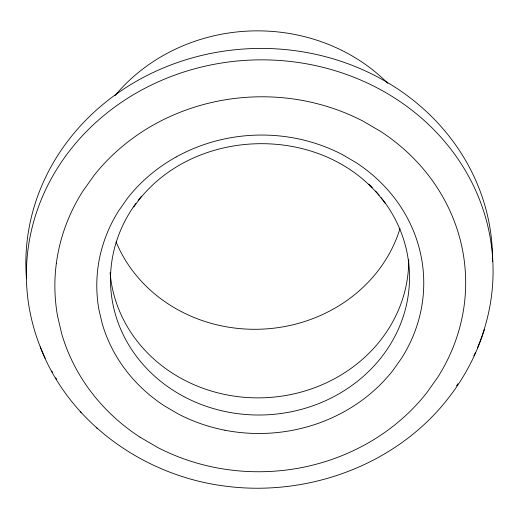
<?xml version="1.0" encoding="UTF-8"?>
<svg xmlns="http://www.w3.org/2000/svg" width="519" height="519" viewBox="0 0 519 519"><rect width="100%" height="100%" fill="white"/><g stroke="black" fill="none" stroke-linecap="round" stroke-linejoin="round"><path stroke-width="0.78" d="M484.376 329.578C475.566 357.935 460.749 384.196 441.371 406.669L440.3 407.953C386.817 469.007 301.318 497.39 221.6 485.622C142.881 474.606 68.852 422.239 40.268 346.893M133.792 206.945C190.687 124.469 326.561 121.907 385.37 203.552M139.929 437.134L157.523 447.404A206.361 188.28 -2.6 0 0 215.949 467.671A203.863 186.003 -2.6 0 0 235.821 470.603A206.153 188.086 -2.6 0 0 284.101 470.292A204.337 186.438 -2.6 0 0 312.607 465.154A206.166 188.099 -2.6 0 0 357.526 448.643A203.87 186.003 -2.6 0 0 382.698 433.865A206.354 188.274 -2.6 0 0 426.741 392.818L438.14 376.671A206.361 188.28 -2.6 0 0 460.84 323.168A203.844 185.984 -2.6 0 0 464.226 305.01A206.16 188.099 -2.6 0 0 464.284 260.94A204.376 186.47 -2.6 0 0 458.9 234.964A206.153 188.092 -2.6 0 0 441.195 194.1A203.824 185.964 -2.6 0 0 425.21 171.251A206.361 188.28 -2.6 0 0 380.609 131.398L363.021 121.128A206.361 188.28 -2.6 0 0 304.595 100.861A203.85 185.99 -2.6 0 0 284.723 97.929A206.16 188.099 -2.6 0 0 236.437 98.24A204.35 186.444 -2.6 0 0 207.931 103.378A206.153 188.092 -2.6 0 0 163.011 119.889A203.863 185.997 -2.6 0 0 137.84 134.668A206.361 188.28 -2.6 0 0 93.803 175.72L82.404 191.861A206.38 188.3 -2.6 0 0 59.704 245.364A203.915 186.049 -2.6 0 0 56.318 263.522M96.21 427.422L97.358 428.571M80.166 411.535L81.418 412.787M26.469 278.567A233.394 212.946 -2.6 0 1 251.877 48.585A233.394 212.946 -2.6 0 1 492.557 261.582M408.725 259.565A149.543 136.439 -2.6 0 1 265.125 397.716A149.543 136.439 -2.6 0 1 110.112 272.657M45.224 358.324A233.394 212.946 -2.6 0 1 255.536 59.919A233.394 212.946 -2.6 0 1 477.428 347.879M475.527 352.252A233.394 212.946 -2.6 0 1 473.853 355.872M457.894 383.794A233.394 212.946 -2.6 0 1 456.519 385.799M56.623 379.259A233.394 212.946 -2.6 0 1 55.793 377.91M52.568 372.454A233.394 212.946 -2.6 0 1 51.783 371.066M56.324 263.522A205.939 187.891 -2.6 0 0 57.603 316.331L61.644 333.568A205.933 187.891 -2.6 0 0 79.349 374.433A203.915 186.049 -2.6 0 0 95.334 397.282A206.38 188.3 -2.6 0 0 139.929 437.134M381.128 197.609A149.543 136.439 -2.6 0 1 361.282 378.156A149.543 136.439 -2.6 0 1 162.674 382.892A149.543 136.439 -2.6 0 1 135.868 203.454M138.184 200.379A149.543 136.439 -2.6 0 1 141.577 196.169M368.827 184.135A149.543 136.439 -2.6 0 1 372.253 187.534M375.535 191.037A149.543 136.439 -2.6 0 1 379.149 195.183M224.993 430.238A164.244 149.855 -2.6 0 1 178.491 414.11L164.491 405.936A164.263 149.874 -2.6 0 1 128.997 374.218A162.298 148.077 -2.6 0 1 120.071 362.119A163.907 149.55 -2.6 0 1 102.178 323.506L98.96 309.785A163.907 149.55 -2.6 0 1 97.209 274.765A162.298 148.077 -2.6 0 1 100.634 253.304A164.263 149.874 -2.6 0 1 118.702 210.72L127.771 197.869A164.251 149.855 -2.6 0 1 162.83 165.204A162.259 148.045 -2.6 0 1 176.162 156.959M224.993 430.245A162.259 148.038 -2.6 0 0 248.478 433.183A163.543 149.213 -2.6 0 0 309.33 426.235A164.082 149.706 -2.6 0 0 344.376 411.573A162.246 148.032 -2.6 0 0 357.714 403.334A164.251 149.855 -2.6 0 0 392.766 370.663L401.842 357.812A164.244 149.855 -2.6 0 0 419.91 315.228A162.226 148.012 -2.6 0 0 423.335 293.773A163.757 149.407 -2.6 0 0 400.48 206.413A162.239 148.025 -2.6 0 0 391.553 194.314A164.251 149.855 -2.6 0 0 356.053 162.596L342.047 154.422A164.244 149.855 -2.6 0 0 295.551 138.294A162.259 148.045 -2.6 0 0 272.066 135.349A164.088 149.712 -2.6 0 0 233.673 137.243A162.635 148.389 -2.6 0 0 211.214 142.303A164.075 149.706 -2.6 0 0 176.162 156.959M114.887 95.768A177.492 161.941 -2.6 0 1 387.797 83.306M400.032 228.49A149.543 136.439 -2.6 0 1 262.471 329.117A149.543 136.439 -2.6 0 1 116.055 241.835"/></g></svg>
